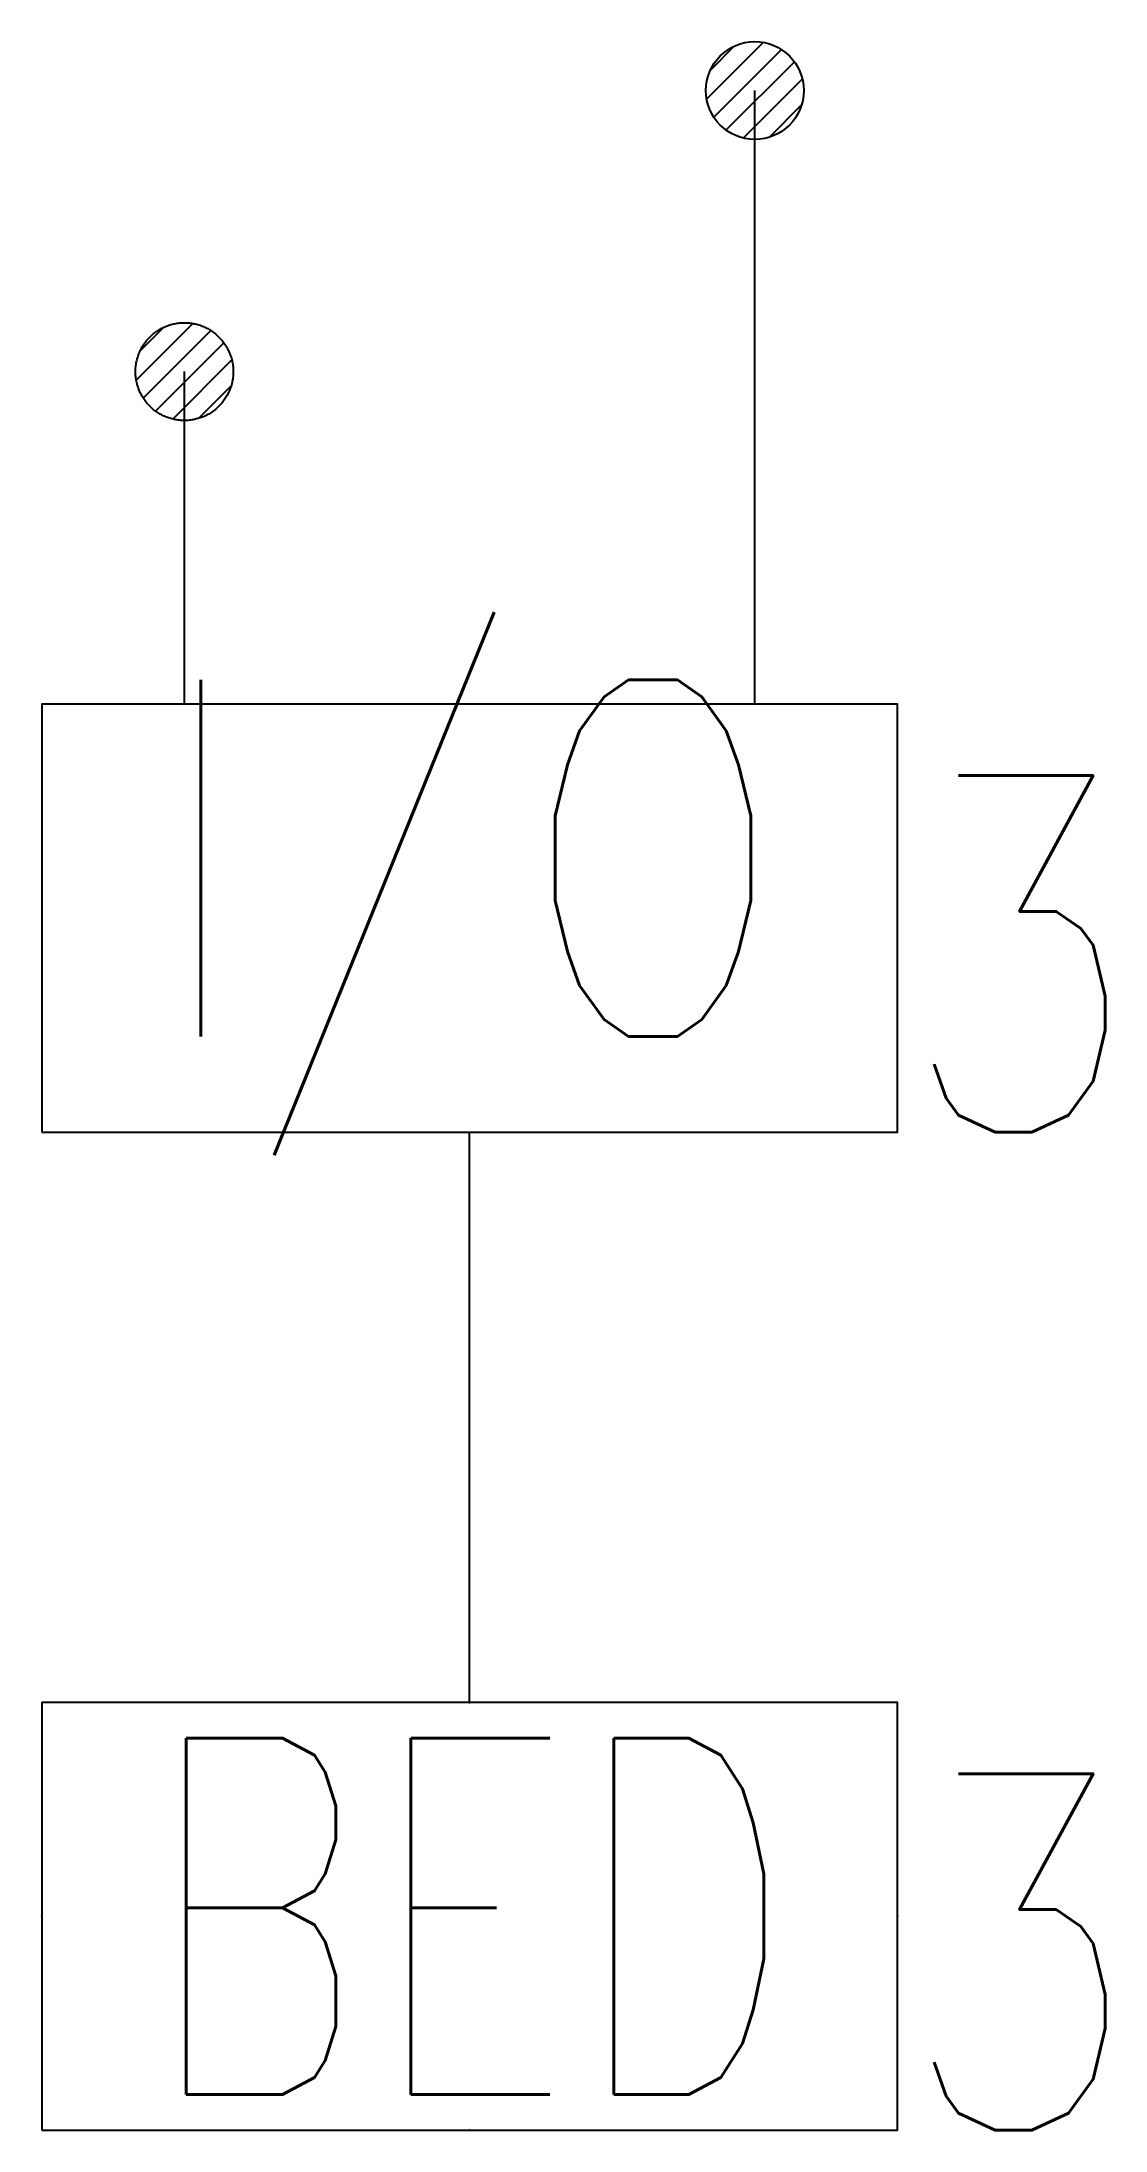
# Model space of a CAD drawing. Header units: millimetres. Extents: x 0 to 746, y 546 to 2010.
import ezdxf

# ---------------------------------------------------------------- set-up
doc = ezdxf.new("R2010")
doc.units = ezdxf.units.MM
doc.header["$LTSCALE"] = 1000
doc.linetypes.add('DASH', pattern=[0.35, 0.25, -0.1])
doc.layers.add('E-EQUIP', color=4, linetype='Continuous')
doc.layers.add('E-SYST', color=7, linetype='Continuous')
doc.styles.get("Standard").update_dxf_attribs({"font": 'tjromans.shx', "width": 0.8, "bigfont": 'tj-hztxt.shx'})

# ---------------------------------------------------------------- blocks, each defined once
blk = doc.blocks.new('FA-输入输出模块')
blk.add_lwpolyline([(-3, 0), (3, 0), (3, 3), (-3, 3)], close=True)
at = {"color": 6, "insert": (0, 1.504), "char_height": 2.5, "width": 6, "attachment_point": 5, "line_spacing_factor": 0.6}
blk.add_mtext('I/O', dxfattribs=at)
blk = doc.blocks.new('FA-13-电动排烟阀(常开)')
blk.add_lwpolyline([(-300, -150), (300, -150), (300, 150), (-300, 150)], close=True)
for p in [(0, 150), (300, 0), (-300, 0), (0, -150)]:
    blk.add_point(p)
at = {"color": 6, "insert": (0, 0), "char_height": 250, "width": 600, "attachment_point": 5}
blk.add_mtext('\\W0.7000;BED', dxfattribs=at)

msp = doc.modelspace()

# ---------------------------------------------------------------- hatches: boundary and pattern name
at = {"layer": 'E-SYST'}
h = msp.add_hatch(dxfattribs=at)
h.set_pattern_fill('ANSI31', color=11, scale=100, style=0)
h.set_pattern_definition([(45, (-380952.82, -218635.108), (-8.83883476, 8.83883476), [])])
h.paths.add_polyline_path([(534.3, 1976.1, 1), (465.7, 1976.1, 1)])
at = {"layer": 'E-SYST', "linetype": 'DASH'}
h = msp.add_hatch(dxfattribs=at)
h.set_pattern_fill('ANSI31', color=2, scale=100, style=0)
h.set_pattern_definition([(45, (-381352.82, -218832.163), (-8.83883476, 8.83883476), [])])
h.paths.add_polyline_path([(134.3, 1779, 1), (65.7, 1779, 1)])

# ---------------------------------------------------------------- linework, layer by layer
at = {"layer": 'E-SYST', "color": 11}
for p, q in [((500, 1545.7), (500, 1976.1)), ((300, 845.7), (300, 1245.7))]:
    msp.add_line(p, q, dxfattribs=at)
at = {"layer": 'E-SYST', "color": 2, "linetype": 'DASH'}
msp.add_line((100, 1545.7), (100, 1779), dxfattribs=at)
at = {"layer": 'E-SYST', "color": 11}
msp.add_circle((500, 1976.1), 34.3, dxfattribs=at)
at = {"layer": 'E-SYST', "color": 2, "linetype": 'DASH'}
msp.add_circle((100, 1779), 34.3, dxfattribs=at)

# ---------------------------------------------------------------- block references
at = {"layer": 'E-EQUIP', "xscale": 100, "yscale": 100, "zscale": 100}
msp.add_blockref('FA-输入输出模块', (300, 1245.7), dxfattribs=at)
at = {"layer": 'E-EQUIP'}
msp.add_blockref('FA-13-电动排烟阀(常开)', (300, 695.7), dxfattribs=at)

# ---------------------------------------------------------------- texts
at = {"layer": 'E-SYST', "color": 6, "ltscale": 30, "width": 0.8}
for p in [(600, 1245.7), (600, 545.7)]:
    msp.add_text('3', height=250, rotation=0, dxfattribs=at).set_placement(p)

doc.saveas('drawing.dxf')
